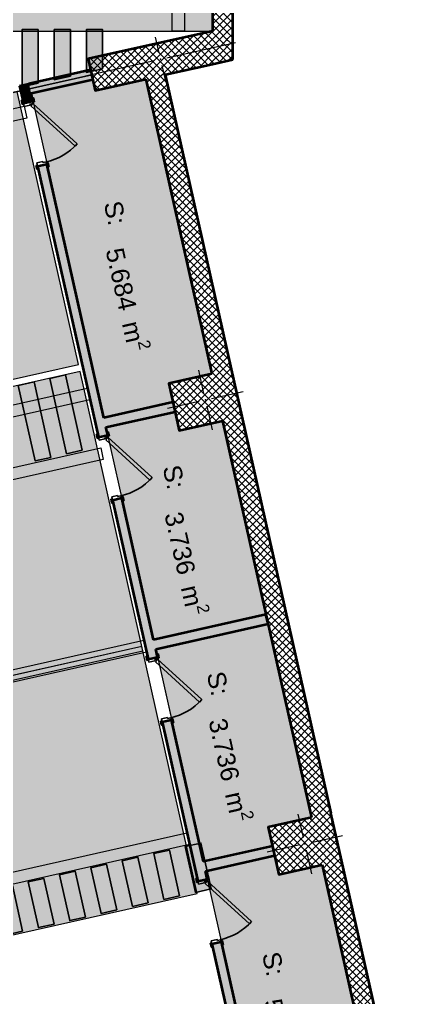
# Model space of a CAD drawing. Header units: millimetres. Extents: x -5491 to 122470, y -101890 to 30952.
# Drawn here: x 70501 to 75434, y -26605 to -14461 of the extents above; entities that cross this region are included whole.
import ezdxf
from ezdxf.enums import TextEntityAlignment as Align

# ---------------------------------------------------------------- set-up
doc = ezdxf.new("R2010")
doc.units = ezdxf.units.MM
doc.header["$MEASUREMENT"] = 0
for name, color, linetype in [('- DEPO', 7, 'Continuous'), ('- GARAZHE', 7, 'Continuous'), ('- Vijat_Shtigjet', 7, 'Continuous'), ('A - Muret', 7, 'Continuous'), ('A - Pllaka Perdhes', 7, 'Continuous'), ('A - Shtyllat', 7, 'Continuous')]:
    doc.layers.add(name, color=color, linetype=linetype)
for name, color, linetype, lineweight in [('- DEPO_Pen_No__1', 7, 'Continuous', 13), ('- GARAZHE_Pen_No__1', 7, 'Continuous', 13), ('- Vijat_Shtigjet_Pen_No__42', 8, 'Continuous', 25), ('065 Möbel Einrichtung_Pen_No__2', 8, 'Continuous', 15), ('A - Muret_Pen_No__7', 7, 'Continuous', 35), ('A - Pllaka Perdhes_Pen_No__42', 8, 'Continuous', 25), ('A - Shtyllat_Pen_No__1', 7, 'Continuous', 13), ('A - Shtyllat_Pen_No__7', 7, 'Continuous', 35), ('A -Polyline_Pen_No__42', 8, 'Continuous', 25), ('ARCHICAD Doors_Pen_No__42', 8, 'Continuous', 25), ('ARCHICAD Zone Stamps_Pen_No__1', 7, 'Continuous', 13)]:
    doc.layers.add(name, color=color, linetype=linetype, lineweight=lineweight)
for name, color, linetype, lineweight, true_color in [('- DEPO_Pen_No__105', 7, 'Continuous', 13, 0xcae6ff), ('- GARAZHE_Pen_No__105', 7, 'Continuous', 13, 0xcae6ff), ('A - Sutereni Polyline_Pen_No__4', 7, 'Continuous', 20, 0x029e21)]:
    doc.layers.add(name, color=color, linetype=linetype, lineweight=lineweight, true_color=true_color)
doc.styles.add('GENERATED_STYLE_1', font='')
doc.styles.add('GENERATED_STYLE_2', font='')
doc.styles.get('GENERATED_STYLE_1').set_extended_font_data('Arial')
doc.styles.get('GENERATED_STYLE_2').set_extended_font_data('Arial', bold=True)
pattern_1 = [(45, (0, 0), (-45.96194, 45.96194), []), (135, (0, 0), (45.96194, 45.96194), [])]

# ---------------------------------------------------------------- blocks, each defined once
blk = doc.blocks.new('Slab_2', base_point=(52250, 0))
at = {"layer": 'A - Pllaka Perdhes_Pen_No__42', "color": 8, "linetype": 'Continuous', "lineweight": 25, "flags": 128}
blk.add_lwpolyline([(52250, 0), (73150, 0), (73150, -14958), (72314, -15145), (75434, -29049), (55508, -33521), (54446, -28788), (53340, -23861), (52250, -19001)], close=True, dxfattribs=at)
blk = doc.blocks.new('Slab_18', base_point=(70732, -15253))
at = {"layer": '- Vijat_Shtigjet', "linetype": 'Continuous', "lineweight": 0, "true_color": 0x7f7f7f}
blk.add_hatch(color=8, dxfattribs=at).paths.add_polyline_path([(70732, -15253), (70732, -14585), (70532, -14585), (70532, -15298)])
at = {"layer": '- Vijat_Shtigjet_Pen_No__42', "color": 8, "linetype": 'Continuous', "lineweight": 25, "flags": 128}
blk.add_lwpolyline([(70732, -15253), (70732, -14585), (70532, -14585), (70532, -15298)], close=True, dxfattribs=at)
blk = doc.blocks.new('Slab_19', base_point=(71132, -15163))
at = {"layer": '- Vijat_Shtigjet', "linetype": 'Continuous', "lineweight": 0, "true_color": 0x7f7f7f}
blk.add_hatch(color=8, dxfattribs=at).paths.add_polyline_path([(71132, -15163), (71132, -14585), (70932, -14585), (70932, -15208)])
at = {"layer": '- Vijat_Shtigjet_Pen_No__42', "color": 8, "linetype": 'Continuous', "lineweight": 25, "flags": 128}
blk.add_lwpolyline([(71132, -15163), (71132, -14585), (70932, -14585), (70932, -15208)], close=True, dxfattribs=at)
blk = doc.blocks.new('Slab_20', base_point=(71532, -15073))
at = {"layer": '- Vijat_Shtigjet', "linetype": 'Continuous', "lineweight": 0, "true_color": 0x7f7f7f}
blk.add_hatch(color=8, dxfattribs=at).paths.add_polyline_path([(71532, -15073), (71532, -14585), (71332, -14585), (71332, -15118)])
at = {"layer": '- Vijat_Shtigjet_Pen_No__42', "color": 8, "linetype": 'Continuous', "lineweight": 25, "flags": 128}
blk.add_lwpolyline([(71532, -15073), (71532, -14585), (71332, -14585), (71332, -15118)], close=True, dxfattribs=at)
blk = doc.blocks.new('Slab_21', base_point=(72881, -25257))
at = {"layer": '- Vijat_Shtigjet', "linetype": 'Continuous', "lineweight": 0, "true_color": 0x7f7f7f}
blk.add_hatch(color=8, dxfattribs=at).paths.add_polyline_path([(72881, -25257), (72754, -24688), (72559, -24732), (72686, -25301)])
at = {"layer": '- Vijat_Shtigjet_Pen_No__42', "color": 8, "linetype": 'Continuous', "lineweight": 25, "flags": 128}
blk.add_lwpolyline([(72881, -25257), (72754, -24688), (72559, -24732), (72686, -25301)], close=True, dxfattribs=at)
blk = doc.blocks.new('Slab_22', base_point=(72491, -25344))
at = {"layer": '- Vijat_Shtigjet', "linetype": 'Continuous', "lineweight": 0, "true_color": 0x7f7f7f}
blk.add_hatch(color=8, dxfattribs=at).paths.add_polyline_path([(72491, -25344), (72363, -24775), (72168, -24819), (72296, -25388)])
at = {"layer": '- Vijat_Shtigjet_Pen_No__42', "color": 8, "linetype": 'Continuous', "lineweight": 25, "flags": 128}
blk.add_lwpolyline([(72491, -25344), (72363, -24775), (72168, -24819), (72296, -25388)], close=True, dxfattribs=at)
blk = doc.blocks.new('Slab_23', base_point=(72101, -25432))
at = {"layer": '- Vijat_Shtigjet', "linetype": 'Continuous', "lineweight": 0, "true_color": 0x7f7f7f}
blk.add_hatch(color=8, dxfattribs=at).paths.add_polyline_path([(72101, -25432), (71973, -24863), (71778, -24907), (71906, -25476)])
at = {"layer": '- Vijat_Shtigjet_Pen_No__42', "color": 8, "linetype": 'Continuous', "lineweight": 25, "flags": 128}
blk.add_lwpolyline([(72101, -25432), (71973, -24863), (71778, -24907), (71906, -25476)], close=True, dxfattribs=at)
blk = doc.blocks.new('Slab_24', base_point=(71710, -25519))
at = {"layer": '- Vijat_Shtigjet', "linetype": 'Continuous', "lineweight": 0, "true_color": 0x7f7f7f}
blk.add_hatch(color=8, dxfattribs=at).paths.add_polyline_path([(71710, -25519), (71583, -24951), (71388, -24994), (71515, -25563)])
at = {"layer": '- Vijat_Shtigjet_Pen_No__42', "color": 8, "linetype": 'Continuous', "lineweight": 25, "flags": 128}
blk.add_lwpolyline([(71710, -25519), (71583, -24951), (71388, -24994), (71515, -25563)], close=True, dxfattribs=at)
blk = doc.blocks.new('Slab_25', base_point=(71320, -25607))
at = {"layer": '- Vijat_Shtigjet', "linetype": 'Continuous', "lineweight": 0, "true_color": 0x7f7f7f}
blk.add_hatch(color=8, dxfattribs=at).paths.add_polyline_path([(71320, -25607), (71193, -25038), (70997, -25082), (71125, -25651)])
at = {"layer": '- Vijat_Shtigjet_Pen_No__42', "color": 8, "linetype": 'Continuous', "lineweight": 25, "flags": 128}
blk.add_lwpolyline([(71320, -25607), (71193, -25038), (70997, -25082), (71125, -25651)], close=True, dxfattribs=at)
blk = doc.blocks.new('Slab_26', base_point=(70930, -25694))
at = {"layer": '- Vijat_Shtigjet', "linetype": 'Continuous', "lineweight": 0, "true_color": 0x7f7f7f}
blk.add_hatch(color=8, dxfattribs=at).paths.add_polyline_path([(70930, -25694), (70802, -25126), (70607, -25170), (70735, -25738)])
at = {"layer": '- Vijat_Shtigjet_Pen_No__42', "color": 8, "linetype": 'Continuous', "lineweight": 25, "flags": 128}
blk.add_lwpolyline([(70930, -25694), (70802, -25126), (70607, -25170), (70735, -25738)], close=True, dxfattribs=at)
blk = doc.blocks.new('Slab_27', base_point=(70539, -25782))
at = {"layer": '- Vijat_Shtigjet', "linetype": 'Continuous', "lineweight": 0, "true_color": 0x7f7f7f}
blk.add_hatch(color=8, dxfattribs=at).paths.add_polyline_path([(70539, -25782), (70412, -25213), (70217, -25257), (70344, -25826)])
at = {"layer": '- Vijat_Shtigjet_Pen_No__42', "color": 8, "linetype": 'Continuous', "lineweight": 25, "flags": 128}
blk.add_lwpolyline([(70539, -25782), (70412, -25213), (70217, -25257), (70344, -25826)], close=True, dxfattribs=at)
blk = doc.blocks.new('Slab_56', base_point=(70891, -19898))
at = {"layer": '- Vijat_Shtigjet', "linetype": 'Continuous', "lineweight": 0, "true_color": 0x7f7f7f}
blk.add_hatch(color=8, dxfattribs=at).paths.add_polyline_path([(70891, -19898), (70681, -18961), (70485, -19005), (70696, -19942)])
at = {"layer": '- Vijat_Shtigjet_Pen_No__42', "color": 8, "linetype": 'Continuous', "lineweight": 25, "flags": 128}
blk.add_lwpolyline([(70891, -19898), (70681, -18961), (70485, -19005), (70696, -19942)], close=True, dxfattribs=at)
blk = doc.blocks.new('Slab_57', base_point=(71281, -19811))
at = {"layer": '- Vijat_Shtigjet', "linetype": 'Continuous', "lineweight": 0, "true_color": 0x7f7f7f}
blk.add_hatch(color=8, dxfattribs=at).paths.add_polyline_path([(71281, -19811), (71071, -18874), (70876, -18917), (71086, -19854)])
at = {"layer": '- Vijat_Shtigjet_Pen_No__42', "color": 8, "linetype": 'Continuous', "lineweight": 25, "flags": 128}
blk.add_lwpolyline([(71281, -19811), (71071, -18874), (70876, -18917), (71086, -19854)], close=True, dxfattribs=at)
blk = doc.blocks.new('Parking Place 25')
at = {"layer": '065 Möbel Einrichtung_Pen_No__2', "color": 8, "linetype": 'Continuous', "lineweight": 15, "flags": 128}
for points in [[(-75, 0), (75, 0), (75, 5043), (-75, 5043)], [(2375, 0), (2525, 0), (2525, 5043), (2375, 5043)], [(4825, 0), (4975, 0), (4975, 5043), (4825, 5043)]]:
    blk.add_lwpolyline(points, close=True, dxfattribs=at)
at = {"layer": '065 Möbel Einrichtung_Pen_No__2', "color": 8, "linetype": 'Continuous', "lineweight": 15, "style": 'GENERATED_STYLE_2'}
for tag, p in [('num_start_0', (400, 409)), ('num_start_1', (2850, 409))]:
    blk.add_attdef(tag, text='', height=150, dxfattribs=at).set_placement(p, align=Align.MIDDLE_CENTER)
blk = doc.blocks.new('Parking Place 25_2')
at = {"layer": '065 Möbel Einrichtung_Pen_No__2', "color": 8, "linetype": 'Continuous', "lineweight": 15, "flags": 128}
for points in [[(-75, 0), (75, 0), (75, 5043), (-75, 5043)], [(3513, 0), (3663, 0), (3663, 5043), (3513, 5043)]]:
    blk.add_lwpolyline(points, close=True, dxfattribs=at)
at = {"layer": '065 Möbel Einrichtung_Pen_No__2', "color": 8, "linetype": 'Continuous', "lineweight": 15, "style": 'GENERATED_STYLE_2'}
blk.add_attdef('num_start', text='', height=150, dxfattribs=at).set_placement((400, 409), align=Align.MIDDLE_CENTER)
blk = doc.blocks.new('Parking Place 25_3')
at = {"layer": '065 Möbel Einrichtung_Pen_No__2', "color": 8, "linetype": 'Continuous', "lineweight": 15, "flags": 128}
for points in [[(-75, 0), (75, 0), (75, 5000), (-75, 5000)], [(2804, 0), (2954, 0), (2954, 5000), (2804, 5000)], [(5683, 0), (5833, 0), (5833, 5000), (5683, 5000)]]:
    blk.add_lwpolyline(points, close=True, dxfattribs=at)
at = {"layer": '065 Möbel Einrichtung_Pen_No__2', "color": 8, "linetype": 'Continuous', "lineweight": 15, "style": 'GENERATED_STYLE_2'}
for tag, p in [('num_start_0', (400, 409)), ('num_start_1', (3279, 409))]:
    blk.add_attdef(tag, text='', height=150, rotation=180, dxfattribs=at).set_placement(p, align=Align.MIDDLE_CENTER)
blk = doc.blocks.new('SKENDER STUBLLA_15_13', base_point=(71299, -12033))
at = {"layer": '- GARAZHE_Pen_No__105', "linetype": 'Continuous', "lineweight": 0, "true_color": 0x141719}
blk.add_hatch(color=250, dxfattribs=at).paths.add_polyline_path([(69588, -9604), (69588, -14604), (72900, -14604), (72900, -9604)])
at = {"layer": '- GARAZHE_Pen_No__1', "color": 7, "linetype": 'Continuous', "lineweight": 13, "flags": 128}
blk.add_lwpolyline([(69588, -9604), (69588, -14604), (72900, -14604), (72900, -9604)], close=True, dxfattribs=at)
at = {"layer": 'ARCHICAD Zone Stamps_Pen_No__1', "color": 7, "lineweight": 13, "insert": (71773, -11542), "char_height": 225, "attachment_point": 1, "rotation": 179.6479, "style": 'GENERATED_STYLE_1'}
blk.add_mtext('\\A1;{\\pql;\\pt0,50;\\fArial|b0|i0|c0|p34;16.559\\fArial|b0|i0|c0|p34;\\A1{\\H.66x;\\S^  ;}\\fArial|b0|i0|c0|p34; m\\fArial|b0|i0|c0|p34;\\A1{\\H.66x;\\S2^  ;}}', dxfattribs=at)
at = {"layer": 'ARCHICAD Zone Stamps_Pen_No__1', "color": 7, "lineweight": 13, "style": 'GENERATED_STYLE_1'}
for tag, p in [('measuredAreaCode', (72227, -11648)), ('DUMMY_850', (70372, -12381)), ('ROOM_NAME', (72222, -12444)), ('DUMMY_849', (70369, -12823)), ('ROOM_NUMBER', (72219, -12886))]:
    blk.add_attdef(tag, text='', height=225, rotation=179.6479, dxfattribs=at).set_placement(p, align=Align.TOP_LEFT)
blk = doc.blocks.new('SKENDER STUBLLA_14_14', base_point=(68291, -18313))
at = {"layer": '- GARAZHE_Pen_No__105', "linetype": 'Continuous', "lineweight": 0, "true_color": 0x141719}
blk.add_hatch(color=250, dxfattribs=at).paths.add_polyline_path([(66354, -19838), (71233, -18743), (70472, -15353), (65594, -16448)])
at = {"layer": '- GARAZHE_Pen_No__1', "color": 7, "linetype": 'Continuous', "lineweight": 13, "flags": 128}
blk.add_lwpolyline([(66354, -19838), (71233, -18743), (70472, -15353), (65594, -16448)], close=True, dxfattribs=at)
at = {"layer": 'ARCHICAD Zone Stamps_Pen_No__1', "color": 7, "lineweight": 13, "insert": (67707, -17961), "char_height": 225, "attachment_point": 1, "rotation": 282.6479, "style": 'GENERATED_STYLE_1'}
blk.add_mtext('\\A1;{\\pql;\\pt0,50;\\fArial|b0|i0|c0|p34;17.372\\fArial|b0|i0|c0|p34;\\A1{\\H.66x;\\S^  ;}\\fArial|b0|i0|c0|p34; m\\fArial|b0|i0|c0|p34;\\A1{\\H.66x;\\S2^  ;}}', dxfattribs=at)
at = {"layer": 'ARCHICAD Zone Stamps_Pen_No__1', "color": 7, "lineweight": 13, "style": 'GENERATED_STYLE_1'}
for tag, p in [('ROOM_NUMBER', (68865, -17287)), ('ROOM_NAME', (68434, -17384)), ('measuredAreaCode', (67657, -17558)), ('DUMMY_849', (69270, -19041)), ('DUMMY_850', (68839, -19138))]:
    blk.add_attdef(tag, text='', height=225, rotation=282.6479, dxfattribs=at).set_placement(p, align=Align.TOP_LEFT)
blk = doc.blocks.new('SKENDER STUBLLA_13_15', base_point=(68969, -21617))
at = {"layer": '- GARAZHE_Pen_No__105', "linetype": 'Continuous', "lineweight": 0, "true_color": 0x141719}
blk.add_hatch(color=250, dxfattribs=at).paths.add_polyline_path([(67153, -23396), (72032, -22301), (71253, -18831), (66374, -19926)])
at = {"layer": '- GARAZHE_Pen_No__1', "color": 7, "linetype": 'Continuous', "lineweight": 13, "flags": 128}
blk.add_lwpolyline([(67153, -23396), (72032, -22301), (71253, -18831), (66374, -19926)], close=True, dxfattribs=at)
at = {"layer": 'ARCHICAD Zone Stamps_Pen_No__1', "color": 7, "lineweight": 13, "insert": (68385, -21265), "char_height": 225, "attachment_point": 1, "rotation": 282.6479, "style": 'GENERATED_STYLE_1'}
blk.add_mtext('\\A1;{\\pql;\\pt0,50;\\fArial|b0|i0|c0|p34;17.783\\fArial|b0|i0|c0|p34;\\A1{\\H.66x;\\S^  ;}\\fArial|b0|i0|c0|p34; m\\fArial|b0|i0|c0|p34;\\A1{\\H.66x;\\S2^  ;}}', dxfattribs=at)
at = {"layer": 'ARCHICAD Zone Stamps_Pen_No__1', "color": 7, "lineweight": 13, "style": 'GENERATED_STYLE_1'}
for tag, p in [('ROOM_NUMBER', (69543, -20592)), ('ROOM_NAME', (69112, -20688)), ('measuredAreaCode', (68335, -20863)), ('DUMMY_850', (69517, -22442)), ('DUMMY_849', (69948, -22345))]:
    blk.add_attdef(tag, text='', height=225, rotation=282.6479, dxfattribs=at).set_placement(p, align=Align.TOP_LEFT)
blk = doc.blocks.new('SKENDER STUBLLA_12_16', base_point=(69603, -24062))
at = {"layer": '- GARAZHE_Pen_No__105', "linetype": 'Continuous', "lineweight": 0, "true_color": 0x141719}
blk.add_hatch(color=250, dxfattribs=at).paths.add_polyline_path([(67829, -26409), (72708, -25314), (72019, -22247), (67141, -23342)])
at = {"layer": '- GARAZHE_Pen_No__1', "color": 7, "linetype": 'Continuous', "lineweight": 13, "flags": 128}
blk.add_lwpolyline([(67829, -26409), (72708, -25314), (72019, -22247), (67141, -23342)], close=True, dxfattribs=at)
at = {"layer": 'ARCHICAD Zone Stamps_Pen_No__1', "color": 7, "lineweight": 13, "insert": (69019, -23710), "char_height": 225, "attachment_point": 1, "rotation": 282.6479, "style": 'GENERATED_STYLE_1'}
blk.add_mtext('\\A1;{\\pql;\\pt0,50;\\fArial|b0|i0|c0|p34;15.719\\fArial|b0|i0|c0|p34;\\A1{\\H.66x;\\S^  ;}\\fArial|b0|i0|c0|p34; m\\fArial|b0|i0|c0|p34;\\A1{\\H.66x;\\S2^  ;}}', dxfattribs=at)
at = {"layer": 'ARCHICAD Zone Stamps_Pen_No__1', "color": 7, "lineweight": 13, "style": 'GENERATED_STYLE_1'}
for tag, p in [('ROOM_NUMBER', (70177, -23037)), ('ROOM_NAME', (69746, -23133)), ('measuredAreaCode', (68969, -23308)), ('DUMMY_849', (70582, -24790)), ('DUMMY_850', (70151, -24887))]:
    blk.add_attdef(tag, text='', height=225, rotation=282.6479, dxfattribs=at).set_placement(p, align=Align.TOP_LEFT)
blk = doc.blocks.new('SKENDER STUBLLA_C - D3_18', base_point=(71797, -17584))
at = {"layer": '- DEPO_Pen_No__105', "linetype": 'Continuous', "lineweight": 0, "true_color": 0x141719}
blk.add_hatch(color=250, dxfattribs=at).paths.add_polyline_path([(71549, -19406), (72407, -19213), (72355, -18979), (72891, -18859), (72070, -15200), (71442, -15341), (71412, -15204), (70644, -15376)])
at = {"layer": '- DEPO_Pen_No__1', "color": 7, "linetype": 'Continuous', "lineweight": 13, "flags": 128}
blk.add_lwpolyline([(71549, -19406), (72407, -19213), (72355, -18979), (72891, -18859), (72070, -15200), (71442, -15341), (71412, -15204), (70644, -15376)], close=True, dxfattribs=at)
at = {"layer": 'ARCHICAD Zone Stamps_Pen_No__1', "color": 7, "lineweight": 13, "insert": (71853, -17263), "char_height": 225, "attachment_point": 1, "rotation": 282.6479, "style": 'GENERATED_STYLE_1'}
blk.add_mtext('\\A1;{\\pql;\\pt0,50;\\fArial|b0|i0|c0|p34;5.684\\fArial|b0|i0|c0|p34;\\A1{\\H.66x;\\S^  ;}\\fArial|b0|i0|c0|p34; m\\fArial|b0|i0|c0|p34;\\A1{\\H.66x;\\S2^  ;}}', dxfattribs=at)
at = {"layer": 'ARCHICAD Zone Stamps_Pen_No__1', "color": 7, "lineweight": 13, "style": 'GENERATED_STYLE_1'}
blk.add_attdef('measuredAreaCode', text='', height=225, rotation=282.6479, dxfattribs=at).set_placement((71766, -16694), align=Align.TOP_LEFT)
blk = doc.blocks.new('SKENDER STUBLLA_C - D4_19', base_point=(72528, -20863))
at = {"layer": '- DEPO_Pen_No__105', "linetype": 'Continuous', "lineweight": 0, "true_color": 0x141719}
blk.add_hatch(color=250, dxfattribs=at).paths.add_polyline_path([(72167, -22163), (73562, -21849), (73023, -19444), (72486, -19565), (72434, -19331), (71575, -19523)])
at = {"layer": '- DEPO_Pen_No__1', "color": 7, "linetype": 'Continuous', "lineweight": 13, "flags": 128}
blk.add_lwpolyline([(72167, -22163), (73562, -21849), (73023, -19444), (72486, -19565), (72434, -19331), (71575, -19523)], close=True, dxfattribs=at)
at = {"layer": 'ARCHICAD Zone Stamps_Pen_No__1', "color": 7, "lineweight": 13, "insert": (72584, -20542), "char_height": 225, "attachment_point": 1, "rotation": 282.6479, "style": 'GENERATED_STYLE_1'}
blk.add_mtext('\\A1;{\\pql;\\pt0,50;\\fArial|b0|i0|c0|p34;3.736\\fArial|b0|i0|c0|p34;\\A1{\\H.66x;\\S^  ;}\\fArial|b0|i0|c0|p34; m\\fArial|b0|i0|c0|p34;\\A1{\\H.66x;\\S2^  ;}}', dxfattribs=at)
at = {"layer": 'ARCHICAD Zone Stamps_Pen_No__1', "color": 7, "lineweight": 13, "style": 'GENERATED_STYLE_1'}
blk.add_attdef('measuredAreaCode', text='', height=225, rotation=282.6479, dxfattribs=at).set_placement((72498, -19973), align=Align.TOP_LEFT)
blk = doc.blocks.new('SKENDER STUBLLA_C - D5_20', base_point=(73075, -23426))
at = {"layer": '- DEPO_Pen_No__105', "linetype": 'Continuous', "lineweight": 0, "true_color": 0x141719}
blk.add_hatch(color=250, dxfattribs=at).paths.add_polyline_path([(72786, -24919), (73644, -24726), (73592, -24492), (74128, -24372), (73589, -21967), (72193, -22280)])
at = {"layer": '- DEPO_Pen_No__1', "color": 7, "linetype": 'Continuous', "lineweight": 13, "flags": 128}
blk.add_lwpolyline([(72786, -24919), (73644, -24726), (73592, -24492), (74128, -24372), (73589, -21967), (72193, -22280)], close=True, dxfattribs=at)
at = {"layer": 'ARCHICAD Zone Stamps_Pen_No__1', "color": 7, "lineweight": 13, "insert": (73132, -23106), "char_height": 225, "attachment_point": 1, "rotation": 282.6479, "style": 'GENERATED_STYLE_1'}
blk.add_mtext('\\A1;{\\pql;\\pt0,50;\\fArial|b0|i0|c0|p34;3.736\\fArial|b0|i0|c0|p34;\\A1{\\H.66x;\\S^  ;}\\fArial|b0|i0|c0|p34; m\\fArial|b0|i0|c0|p34;\\A1{\\H.66x;\\S2^  ;}}', dxfattribs=at)
at = {"layer": 'ARCHICAD Zone Stamps_Pen_No__1', "color": 7, "lineweight": 13, "style": 'GENERATED_STYLE_1'}
blk.add_attdef('measuredAreaCode', text='', height=225, rotation=282.6479, dxfattribs=at).set_placement((73045, -22537), align=Align.TOP_LEFT)
blk = doc.blocks.new('SKENDER STUBLLA_C - D6_21', base_point=(73764, -26910))
at = {"layer": '- DEPO_Pen_No__105', "linetype": 'Continuous', "lineweight": 0, "true_color": 0x141719}
blk.add_hatch(color=250, dxfattribs=at).paths.add_polyline_path([(73707, -29027), (74956, -28747), (74748, -27820), (74895, -27787), (74260, -24957), (73723, -25078), (73671, -24843), (72812, -25036)])
at = {"layer": '- DEPO_Pen_No__1', "color": 7, "linetype": 'Continuous', "lineweight": 13, "flags": 128}
blk.add_lwpolyline([(73707, -29027), (74956, -28747), (74748, -27820), (74895, -27787), (74260, -24957), (73723, -25078), (73671, -24843), (72812, -25036)], close=True, dxfattribs=at)
at = {"layer": 'ARCHICAD Zone Stamps_Pen_No__1', "color": 7, "lineweight": 13, "insert": (73820, -26589), "char_height": 225, "attachment_point": 1, "rotation": 282.6479, "style": 'GENERATED_STYLE_1'}
blk.add_mtext('\\A1;{\\pql;\\pt0,50;\\fArial|b0|i0|c0|p34;5.574\\fArial|b0|i0|c0|p34;\\A1{\\H.66x;\\S^  ;}\\fArial|b0|i0|c0|p34; m\\fArial|b0|i0|c0|p34;\\A1{\\H.66x;\\S2^  ;}}', dxfattribs=at)
at = {"layer": 'ARCHICAD Zone Stamps_Pen_No__1', "color": 7, "lineweight": 13, "style": 'GENERATED_STYLE_1'}
blk.add_attdef('measuredAreaCode', text='', height=225, rotation=282.6479, dxfattribs=at).set_placement((73733, -26020), align=Align.TOP_LEFT)
blk = doc.blocks.new('Wall_179', base_point=(75434, -29049))
at = {"layer": 'A - Muret', "linetype": 'Continuous', "lineweight": 0, "true_color": 0x000000}
h = blk.add_hatch(dxfattribs=at)
h.set_pattern_fill('Concrete_Block', color=18, style=0, pattern_type=2)
h.set_pattern_definition(pattern_1)
h.paths.add_polyline_path([(72314, -15145), (72070, -15200), (72891, -18859), (73135, -18804)])
h = blk.add_hatch(dxfattribs=at)
h.set_pattern_fill('Concrete_Block', color=18, style=0, pattern_type=2)
h.set_pattern_definition(pattern_1)
h.paths.add_polyline_path([(73023, -19444), (74128, -24372), (74372, -24317), (73267, -19390)])
h = blk.add_hatch(dxfattribs=at)
h.set_pattern_fill('Concrete_Block', color=18, style=0, pattern_type=2)
h.set_pattern_definition(pattern_1)
h.paths.add_polyline_path([(74260, -24957), (74895, -27787), (75139, -27732), (74504, -24902)])
at = {"layer": 'A - Muret_Pen_No__7', "color": 7, "linetype": 'Continuous', "lineweight": 35, "flags": 128}
for points in [[(73135, -18804), (72314, -15145)], [(72070, -15200), (72891, -18859)], [(74372, -24317), (73267, -19390)], [(73023, -19444), (74128, -24372)], [(74260, -24957), (74895, -27787)], [(75139, -27732), (74504, -24902)]]:
    blk.add_lwpolyline(points, dxfattribs=at)
blk = doc.blocks.new('Wall_180', base_point=(72314, -15145))
at = {"layer": 'A - Muret', "linetype": 'Continuous', "lineweight": 0, "true_color": 0x000000}
h = blk.add_hatch(dxfattribs=at)
h.set_pattern_fill('Concrete_Block', color=18, style=0, pattern_type=2)
h.set_pattern_definition(pattern_1)
h.paths.add_polyline_path([(73150, -14701), (73095, -14714), (73150, -14958)])
at = {"layer": 'A - Muret_Pen_No__7', "color": 7, "linetype": 'Continuous', "lineweight": 35, "flags": 128}
blk.add_lwpolyline([(73150, -14958), (73150, -14701)], dxfattribs=at)
blk = doc.blocks.new('Wall_181', base_point=(73150, -14958))
at = {"layer": 'A - Muret', "linetype": 'Continuous', "lineweight": 0, "true_color": 0x000000}
h = blk.add_hatch(dxfattribs=at)
h.set_pattern_fill('Concrete_Block', color=18, style=0, pattern_type=2)
h.set_pattern_definition(pattern_1)
h.paths.add_polyline_path([(72900, -10151), (72900, -14604), (73062, -14567), (73095, -14714), (73150, -14701), (73150, -10151)])
at = {"layer": 'A - Muret_Pen_No__7', "color": 7, "linetype": 'Continuous', "lineweight": 35, "flags": 128}
for points in [[(72900, -10151), (72900, -14604)], [(73150, -14701), (73150, -10151)]]:
    blk.add_lwpolyline(points, dxfattribs=at)
blk = doc.blocks.new('Door 25')
at = {"layer": 'ARCHICAD Doors_Pen_No__42', "color": 8, "linetype": 'Continuous', "lineweight": 25}
for p, q in [((-260, 394), (-237, 427)), ((349, -33), (-260, 394)), ((-237, 427), (372, 0)), ((-387, 24), (-437, 24)), ((-437, 24), (-437, 5)), ((-437, 5), (-387, 5)), ((-400, 5), (-437, 5)), ((-400, 5), (-437, 5)), ((-375, 5), (-400, 5)), ((-400, 5), (-400, 0)), ((-400, 0), (-400, 5)), ((-400, 0), (-400, 5)), ((-400, 0), (-375, 0)), ((-372, 0), (-400, 0)), ((-400, 0), (-400, -115)), ((-400, -115), (-400, 0)), ((-400, -115), (-400, 0)), ((-387, 5), (-387, 24)), ((-375, 0), (-375, 5)), ((-372, -40), (-372, 0)), ((372, 0), (349, -33)), ((400, 0), (372, 0)), ((372, 0), (372, -40)), ((400, 5), (375, 5)), ((375, 5), (375, 0)), ((375, 0), (400, 0)), ((437, 24), (387, 24)), ((387, 24), (387, 5)), ((387, 5), (437, 5)), ((400, 0), (400, 5)), ((400, 0), (400, 5)), ((400, 0), (400, 5)), ((400, 5), (437, 5)), ((400, 5), (437, 5)), ((400, -115), (400, 0)), ((400, -115), (400, 0)), ((400, -115), (400, 0)), ((437, 5), (437, 24)), ((-387, -115), (-437, -115)), ((-437, -115), (-437, -134)), ((-400, -115), (-437, -115)), ((-400, -115), (-437, -115)), ((-400, -115), (-360, -115)), ((-387, -134), (-387, -115)), ((-360, -40), (-372, -40)), ((-360, -115), (-360, -40)), ((372, -40), (360, -40)), ((360, -40), (360, -115)), ((360, -115), (400, -115)), ((437, -115), (387, -115)), ((387, -115), (387, -134)), ((400, -115), (437, -115)), ((400, -115), (437, -115)), ((437, -134), (437, -115)), ((-437, -134), (-387, -134)), ((387, -134), (437, -134))]:
    blk.add_line(p, q, dxfattribs=at)
blk.add_arc((372, 0), 744, 145, 180, dxfattribs=at)
blk = doc.blocks.new('Wall_183', base_point=(70514, -15344))
at = {"layer": 'A - Muret', "linetype": 'Continuous', "lineweight": 0, "true_color": 0x000000}
for points in [[(70501, -15285), (70644, -15376), (70618, -15259)], [(70644, -15376), (70501, -15285), (70527, -15403)], [(70644, -15376), (70527, -15403), (70549, -15500), (70666, -15474)], [(70841, -16254), (70724, -16281), (71480, -19647), (71597, -19621)], [(71772, -20401), (71655, -20428), (72098, -22403), (72215, -22377)], [(72390, -23158), (72273, -23184), (72717, -25160), (72834, -25134)], [(72892, -25941), (73590, -29053), (73707, -29027), (73009, -25914)]]:
    blk.add_hatch(color=18, dxfattribs=at).paths.add_polyline_path(points)
at = {"layer": 'A - Muret_Pen_No__7', "color": 7, "linetype": 'Continuous', "lineweight": 35}
for p, q in [((70549, -15500), (70541, -15464)), ((70549, -15500), (70661, -15475)), ((70666, -15474), (70658, -15438)), ((70661, -15475), (70666, -15474)), ((70724, -16281), (70837, -16256)), ((70837, -16256), (70841, -16254)), ((70841, -16254), (70850, -16291)), ((70724, -16281), (70732, -16317)), ((71480, -19647), (71472, -19611)), ((71480, -19647), (71592, -19622)), ((71597, -19621), (71589, -19585)), ((71592, -19622), (71597, -19621)), ((71655, -20428), (71767, -20402)), ((71767, -20402), (71772, -20401)), ((71772, -20401), (71780, -20437)), ((71655, -20428), (71663, -20464)), ((72215, -22377), (72207, -22341)), ((72098, -22403), (72090, -22367)), ((72098, -22403), (72210, -22378)), ((72210, -22378), (72215, -22377)), ((72273, -23184), (72386, -23159)), ((72273, -23184), (72281, -23220)), ((72386, -23159), (72390, -23158)), ((72390, -23158), (72399, -23194)), ((72717, -25160), (72709, -25124)), ((72717, -25160), (72829, -25135)), ((72834, -25134), (72826, -25098)), ((72829, -25135), (72834, -25134)), ((72892, -25941), (73004, -25915)), ((72892, -25941), (72900, -25977)), ((73004, -25915), (73009, -25914)), ((73009, -25914), (73017, -25950))]:
    blk.add_line(p, q, dxfattribs=at)
at = {"layer": 'A - Muret_Pen_No__7', "color": 7, "linetype": 'Continuous', "lineweight": 35, "flags": 128}
for points in [[(70501, -15285), (70618, -15259)], [(70501, -15285), (70549, -15500)], [(70666, -15474), (70644, -15376)], [(71549, -19406), (70841, -16254)], [(70724, -16281), (71480, -19647)], [(71597, -19621), (71575, -19523)], [(72167, -22163), (71772, -20401)], [(71655, -20428), (72098, -22403)], [(72215, -22377), (72193, -22280)], [(72273, -23184), (72717, -25160)], [(72786, -24919), (72390, -23158)], [(72834, -25134), (72812, -25036)], [(72892, -25941), (73590, -29053)], [(73707, -29027), (73009, -25914)]]:
    blk.add_lwpolyline(points, dxfattribs=at)
at = {"layer": 'ARCHICAD Doors_Pen_No__42', "color": 8, "linetype": 'Continuous', "lineweight": 25, "xscale": -1, "zscale": 1000, "rotation": 282.646913878573}
for p in [(70749, -15865), (71680, -20012), (72298, -22769), (72917, -25525)]:
    blk.add_blockref('Door 25', p, dxfattribs=at)
blk = doc.blocks.new('Wall_184', base_point=(71445, -19491))
at = {"layer": 'A - Muret', "linetype": 'Continuous', "lineweight": 0, "true_color": 0x000000}
blk.add_hatch(color=18, dxfattribs=at).paths.add_polyline_path([(71575, -19523), (72434, -19331), (72407, -19213), (71549, -19406)])
at = {"layer": 'A - Muret_Pen_No__7', "color": 7, "linetype": 'Continuous', "lineweight": 35, "flags": 128}
for points in [[(72407, -19213), (71549, -19406)], [(71575, -19523), (72434, -19331)]]:
    blk.add_lwpolyline(points, dxfattribs=at)
blk = doc.blocks.new('Wall_185', base_point=(72063, -22247))
at = {"layer": 'A - Muret', "linetype": 'Continuous', "lineweight": 0, "true_color": 0x000000}
blk.add_hatch(color=18, dxfattribs=at).paths.add_polyline_path([(72193, -22280), (73589, -21967), (73562, -21849), (72167, -22163)])
at = {"layer": 'A - Muret_Pen_No__7', "color": 7, "linetype": 'Continuous', "lineweight": 35, "flags": 128}
for points in [[(73562, -21849), (72167, -22163)], [(73589, -21967), (73562, -21849)], [(72193, -22280), (73589, -21967)]]:
    blk.add_lwpolyline(points, dxfattribs=at)
blk = doc.blocks.new('Wall_186', base_point=(72682, -25004))
at = {"layer": 'A - Muret', "linetype": 'Continuous', "lineweight": 0, "true_color": 0x000000}
blk.add_hatch(color=18, dxfattribs=at).paths.add_polyline_path([(72812, -25036), (73671, -24843), (73644, -24726), (72786, -24919)])
at = {"layer": 'A - Muret_Pen_No__7', "color": 7, "linetype": 'Continuous', "lineweight": 35, "flags": 128}
for points in [[(73644, -24726), (72786, -24919)], [(72812, -25036), (73671, -24843)]]:
    blk.add_lwpolyline(points, dxfattribs=at)
blk = doc.blocks.new('Wall_187', base_point=(70514, -15344))
at = {"layer": 'A - Muret', "linetype": 'Continuous', "lineweight": 0, "true_color": 0x000000}
blk.add_hatch(color=18, dxfattribs=at).paths.add_polyline_path([(70644, -15376), (71412, -15204), (71386, -15087), (70618, -15259)])
at = {"layer": 'A - Muret_Pen_No__7', "color": 7, "linetype": 'Continuous', "lineweight": 35, "flags": 128}
for points in [[(71386, -15087), (70618, -15259)], [(70644, -15376), (71412, -15204)]]:
    blk.add_lwpolyline(points, dxfattribs=at)
blk = doc.blocks.new('Column_28', base_point=(74048, -24697))
at = {"layer": 'A - Shtyllat', "linetype": 'Continuous', "lineweight": 0, "true_color": 0x000000}
h = blk.add_hatch(dxfattribs=at)
h.set_pattern_fill('Concrete_Block', color=18, style=0, pattern_type=2)
h.set_pattern_definition(pattern_1)
h.paths.add_polyline_path([(73592, -24492), (73723, -25078), (74260, -24957), (74128, -24372)])
h = blk.add_hatch(dxfattribs=at)
h.set_pattern_fill('Concrete_Block', color=18, style=0, pattern_type=2)
h.set_pattern_definition(pattern_1)
h.paths.add_polyline_path([(74128, -24372), (74260, -24957), (74504, -24902), (74372, -24317)])
at = {"layer": 'A - Shtyllat_Pen_No__1', "color": 7, "linetype": 'Continuous', "lineweight": 13}
for p, q in [((74030, -24619), (73965, -24327)), ((74126, -24680), (74516, -24592)), ((73970, -24715), (73579, -24802)), ((74065, -24775), (74131, -25068))]:
    blk.add_line(p, q, dxfattribs=at)
blk.add_point((74048, -24697), dxfattribs=at)
at = {"layer": 'A - Shtyllat_Pen_No__7', "color": 7, "linetype": 'Continuous', "lineweight": 35, "flags": 128}
for points in [[(74128, -24372), (73592, -24492), (73723, -25078), (74260, -24957)], [(74504, -24902), (74372, -24317)]]:
    blk.add_lwpolyline(points, dxfattribs=at)
blk = doc.blocks.new('Column_32', base_point=(72811, -19184))
at = {"layer": 'A - Shtyllat', "linetype": 'Continuous', "lineweight": 0, "true_color": 0x000000}
h = blk.add_hatch(dxfattribs=at)
h.set_pattern_fill('Concrete_Block', color=18, style=0, pattern_type=2)
h.set_pattern_definition(pattern_1)
h.paths.add_polyline_path([(72891, -18859), (73023, -19444), (73267, -19390), (73135, -18804)])
h = blk.add_hatch(dxfattribs=at)
h.set_pattern_fill('Concrete_Block', color=18, style=0, pattern_type=2)
h.set_pattern_definition(pattern_1)
h.paths.add_polyline_path([(72355, -18979), (72486, -19565), (73023, -19444), (72891, -18859)])
at = {"layer": 'A - Shtyllat_Pen_No__1', "color": 7, "linetype": 'Continuous', "lineweight": 13}
for p, q in [((72793, -19106), (72728, -18814)), ((72889, -19167), (73279, -19079)), ((72733, -19202), (72342, -19289)), ((72828, -19262), (72894, -19555))]:
    blk.add_line(p, q, dxfattribs=at)
blk.add_point((72811, -19184), dxfattribs=at)
at = {"layer": 'A - Shtyllat_Pen_No__7', "color": 7, "linetype": 'Continuous', "lineweight": 35, "flags": 128}
for points in [[(73267, -19390), (73135, -18804)], [(72891, -18859), (72355, -18979), (72486, -19565), (73023, -19444)]]:
    blk.add_lwpolyline(points, dxfattribs=at)
blk = doc.blocks.new('Column_33', base_point=(72252, -14954))
at = {"layer": 'A - Shtyllat', "linetype": 'Continuous', "lineweight": 0, "true_color": 0x000000}
h = blk.add_hatch(dxfattribs=at)
h.set_pattern_fill('Concrete_Block', color=18, style=0, pattern_type=2)
h.set_pattern_definition(pattern_1)
h.paths.add_polyline_path([(73062, -14567), (72900, -14604), (72900, -14757), (73095, -14714)])
h = blk.add_hatch(dxfattribs=at)
h.set_pattern_fill('Concrete_Block', color=18, style=0, pattern_type=2)
h.set_pattern_definition(pattern_1)
h.paths.add_polyline_path([(71355, -14950), (71442, -15341), (72070, -15200), (72016, -14956), (72260, -14901), (72900, -14757), (72900, -14604)])
h = blk.add_hatch(dxfattribs=at)
h.set_pattern_fill('Concrete_Block', color=18, style=0, pattern_type=2)
h.set_pattern_definition(pattern_1)
h.paths.add_polyline_path([(72260, -14901), (72314, -15145), (72900, -15014), (72900, -14757)])
h = blk.add_hatch(dxfattribs=at)
h.set_pattern_fill('Concrete_Block', color=18, style=0, pattern_type=2)
h.set_pattern_definition(pattern_1)
h.paths.add_polyline_path([(72900, -14757), (73150, -14958), (73095, -14714)])
h = blk.add_hatch(dxfattribs=at)
h.set_pattern_fill('Concrete_Block', color=18, style=0, pattern_type=2)
h.set_pattern_definition(pattern_1)
h.paths.add_polyline_path([(72900, -15014), (73150, -14958), (72900, -14757)])
h = blk.add_hatch(dxfattribs=at)
h.set_pattern_fill('Concrete_Block', color=18, style=0, pattern_type=2)
h.set_pattern_definition(pattern_1)
h.paths.add_polyline_path([(72016, -14956), (72314, -15145), (72260, -14901)])
h = blk.add_hatch(dxfattribs=at)
h.set_pattern_fill('Concrete_Block', color=18, style=0, pattern_type=2)
h.set_pattern_definition(pattern_1)
h.paths.add_polyline_path([(72016, -14956), (72070, -15200), (72314, -15145)])
at = {"layer": 'A - Shtyllat_Pen_No__1', "color": 7, "linetype": 'Continuous', "lineweight": 13}
for p, q in [((72235, -14876), (72191, -14681)), ((72330, -14936), (73184, -14745)), ((72174, -14972), (71321, -15163)), ((72270, -15032), (72314, -15227))]:
    blk.add_line(p, q, dxfattribs=at)
blk.add_point((72252, -14954), dxfattribs=at)
at = {"layer": 'A - Shtyllat_Pen_No__7', "color": 7, "linetype": 'Continuous', "lineweight": 35, "flags": 128}
for points in [[(72900, -14604), (71355, -14950), (71442, -15341), (72070, -15200)], [(72314, -15145), (72900, -15014)], [(72900, -15014), (73150, -14958)]]:
    blk.add_lwpolyline(points, dxfattribs=at)

msp = doc.modelspace()

# ---------------------------------------------------------------- linework, layer by layer
at = {"layer": '- DEPO_Pen_No__105', "color": 254, "linetype": 'Continuous', "lineweight": 13, "true_color": 0xcae6ff, "flags": 128}
for points in [[(71548.7, -19406.1), (72407.3, -19213.4), (72354.8, -18979.3), (72891.4, -18858.8), (72070.4, -15199.8), (71442.5, -15340.7), (71411.8, -15204.1), (70644.4, -15376.3)], [(72167.2, -22162.6), (73562.5, -21849.5), (73022.8, -19444.3), (72486.1, -19564.7), (72433.6, -19330.5), (71574.9, -19523.2)], [(72785.7, -24919), (73644.3, -24726.3), (73591.8, -24492.2), (74128.4, -24371.8), (73588.7, -21966.6), (72193.4, -22279.6)], [(73707.4, -29026.9), (74956.4, -28746.6), (74748.4, -27819.7), (74894.7, -27786.8), (74259.8, -24957.2), (73723.1, -25077.6), (73670.6, -24843.4), (72811.9, -25036.1)]]:
    msp.add_lwpolyline(points, close=True, dxfattribs=at)
at = {"layer": '- GARAZHE_Pen_No__105', "color": 254, "linetype": 'Continuous', "lineweight": 13, "true_color": 0xcae6ff, "flags": 128}
for points in [[(69588.1, -9603.7), (69588.1, -14603.7), (72900, -14603.7), (72900, -9603.7)], [(66354.5, -19838.3), (71233.1, -18743.5), (70472.4, -15353.4), (65593.7, -16448.2)], [(67152.9, -23396.2), (72031.5, -22301.4), (71252.8, -18831.1), (66374.1, -19925.9)], [(67829, -26409.3), (72707.7, -25314.5), (72019.3, -22247), (67140.7, -23341.8)]]:
    msp.add_lwpolyline(points, close=True, dxfattribs=at)
at = {"layer": 'A - Sutereni Polyline_Pen_No__4', "color": 104, "linetype": 'Continuous', "lineweight": 20, "true_color": 0x029e21}
msp.add_lwpolyline([(52250, 0), (52250, -19000.8), (55508, -33520.5), (75434.2, -29049.3), (72314.3, -15145.1), (73150, -14957.6), (73150, 0)], close=True, dxfattribs=at)
at = {"layer": 'A -Polyline_Pen_No__42', "color": 8, "linetype": 'Continuous', "lineweight": 25}
msp.add_lwpolyline([(67538.2, -16011.8), (71398.7, -15145.6)], dxfattribs=at)

# ---------------------------------------------------------------- block references
at = {"layer": '- DEPO', "color": 254, "linetype": 'Continuous', "lineweight": 13}
for name, p in [('SKENDER STUBLLA_C - D3_18', (71796.5, -17583.8)), ('SKENDER STUBLLA_C - D4_19', (72527.8, -20863)), ('SKENDER STUBLLA_C - D5_20', (73075.3, -23426.4)), ('SKENDER STUBLLA_C - D6_21', (73763.5, -26909.6))]:
    msp.add_blockref(name, p, dxfattribs=at).add_auto_attribs({'measuredAreaCode': 'S: '})
at = {"layer": '- GARAZHE', "color": 254, "linetype": 'Continuous', "lineweight": 13}
for name, p, values in [('SKENDER STUBLLA_15_13', (71299.1, -12032.9), {'ROOM_NAME': 'SKENDER STUBLLA', 'ROOM_NUMBER': '15', 'measuredAreaCode': 'S: '}), ('SKENDER STUBLLA_14_14', (68291.2, -18312.8), {'ROOM_NAME': 'SKENDER STUBLLA', 'ROOM_NUMBER': '14', 'measuredAreaCode': 'S: '}), ('SKENDER STUBLLA_13_15', (68969.2, -21617), {'ROOM_NAME': 'SKENDER STUBLLA', 'ROOM_NUMBER': '13', 'measuredAreaCode': 'S: '}), ('SKENDER STUBLLA_12_16', (69603.2, -24062), {'ROOM_NAME': 'SKENDER STUBLLA', 'ROOM_NUMBER': '12', 'measuredAreaCode': 'S: '})]:
    msp.add_blockref(name, p, dxfattribs=at).add_auto_attribs(values)
at = {"layer": '- Vijat_Shtigjet', "color": 8, "linetype": 'Continuous', "lineweight": 25}
for name, p in [('Slab_18', (70732.1, -15252.7)), ('Slab_19', (71132.2, -15163)), ('Slab_20', (71532.2, -15073.2)), ('Slab_57', (71281, -19810.7)), ('Slab_56', (70890.7, -19898.2)), ('Slab_21', (72881.3, -25256.8)), ('Slab_23', (72100.7, -25431.8)), ('Slab_22', (72491, -25344.3)), ('Slab_24', (71710.4, -25519.4)), ('Slab_26', (70929.8, -25694.4)), ('Slab_25', (71320.1, -25606.9)), ('Slab_27', (70539.5, -25782))]:
    msp.add_blockref(name, p, dxfattribs=at)
at = {"layer": '065 Möbel Einrichtung_Pen_No__2', "color": 8, "linetype": 'Continuous', "lineweight": 15}
ref = msp.add_blockref('Parking Place 25_3', (66716.4, -9603.7), dxfattribs=dict(at, xscale=-1, zscale=1000, rotation=180.0000000000008))
ref.add_attrib('num_start', '1', dxfattribs={"color": 8, "linetype": 'Continuous', "lineweight": 15, "height": 150, "style": 'GENERATED_STYLE_2'}).set_placement((67116.4, -9995.1), align=Align.MIDDLE_CENTER)
ref.add_attrib('num_start_1', '2', dxfattribs={"color": 8, "linetype": 'Continuous', "lineweight": 15, "height": 150, "style": 'GENERATED_STYLE_2'}).set_placement((69995.6, -9995.1), align=Align.MIDDLE_CENTER)
ref = msp.add_blockref('Parking Place 25_2', (66438.9, -20216.4), dxfattribs=dict(at, xscale=-1, zscale=1000, rotation=282.6478581667001))
ref.add_attrib('num_start', '1', dxfattribs={"color": 8, "linetype": 'Continuous', "lineweight": 15, "height": 150, "rotation": 282.64786, "style": 'GENERATED_STYLE_2'}).set_placement((66741.6, -19730), align=Align.MIDDLE_CENTER)
ref = msp.add_blockref('Parking Place 25', (67677.8, -25738.1), dxfattribs=dict(at, xscale=-1, zscale=1000, rotation=282.6478581667001))
ref.add_attrib('num_start', '1', dxfattribs={"color": 8, "linetype": 'Continuous', "lineweight": 15, "height": 150, "rotation": 282.64786, "style": 'GENERATED_STYLE_2'}).set_placement((67980.5, -25251.6), align=Align.MIDDLE_CENTER)
ref.add_attrib('num_start_1', '2', dxfattribs={"color": 8, "linetype": 'Continuous', "lineweight": 15, "height": 150, "rotation": 282.64786, "style": 'GENERATED_STYLE_2'}).set_placement((67444, -22861.1), align=Align.MIDDLE_CENTER)
at = {"layer": 'A - Muret', "color": 7, "lineweight": 35}
for name, p in [('Wall_181', (73150, -14957.6)), ('Wall_180', (72314.3, -15145.1)), ('Wall_187', (70514.2, -15344)), ('Wall_179', (75434.2, -29049.3)), ('Wall_183', (70514.2, -15344)), ('Wall_184', (71444.7, -19490.9)), ('Wall_185', (72063.2, -22247.4)), ('Wall_186', (72681.7, -25003.8))]:
    msp.add_blockref(name, p, dxfattribs=at)
at = {"layer": 'A - Pllaka Perdhes', "color": 8, "linetype": 'Continuous', "lineweight": 25}
msp.add_blockref('Slab_2', (52250, 0), dxfattribs=at)
at = {"layer": 'A - Shtyllat', "color": 7, "lineweight": 35}
for name, p in [('Column_33', (72252.4, -14954)), ('Column_32', (72810.7, -19184.4)), ('Column_28', (74047.8, -24697.3))]:
    msp.add_blockref(name, p, dxfattribs=at)

doc.saveas('drawing.dxf')
